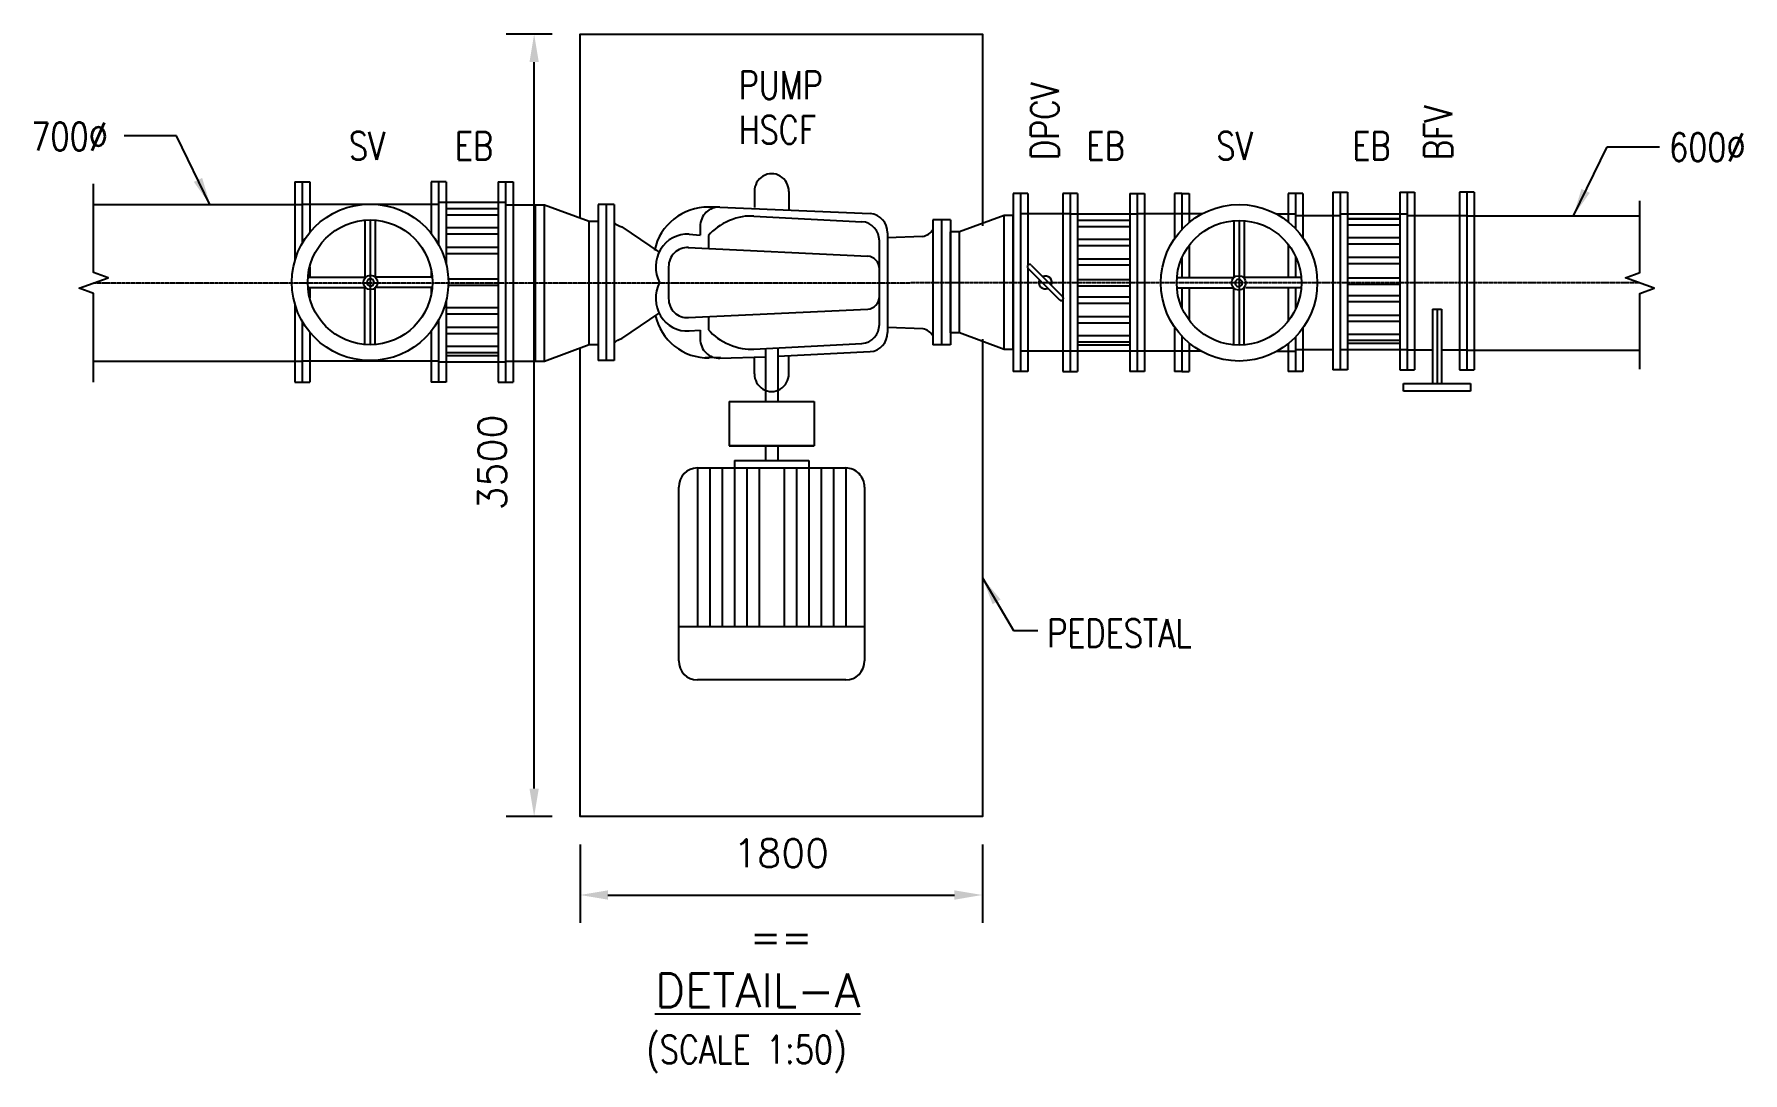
# Model space of a CAD drawing. Header units: millimetres. Extents: x -7644 to 230040, y 17031 to 222323.
# Drawn here: x 8703 to 16346, y 18037 to 22684 of the extents above; entities that cross this region are included whole.
import ezdxf

# ---------------------------------------------------------------- set-up
doc = ezdxf.new("R2010")
doc.units = ezdxf.units.MM
doc.header["$LTSCALE"] = 4
doc.header["$MEASUREMENT"] = 0
doc.header["$PDMODE"] = 34
doc.linetypes.add('CENTER', pattern=[2, 1.25, -0.25, 0.25, -0.25])
doc.layers.get('0').update_dxf_attribs({"color": 8})
for name, color, linetype in [('DIM', 8, 'Continuous'), ('DIM LAYER', 8, 'Continuous'), ('MOTOR', 252, 'Continuous'), ('PIPE LINE(MOTOR)', 142, 'Continuous'), ('RCC WALL', 7, 'Continuous'), ('txt-1', 7, 'Continuous'), ('txt-2', 7, 'Continuous')]:
    doc.layers.add(name, color=color, linetype=linetype)
doc.styles.add('ROMANS', font='ROMANS')
doc.dimstyles.new('1-75N', dxfattribs={"dimscale": 75, "dimtxt": 5, "dimasz": 5, "dimexe": 1.25, "dimexo": 1.25, "dimgap": 1.25, "dimtad": 1, "dimdec": 0, "dimdsep": 46, "dimtxsty": 'ROMANS', "dimcen": 1, "dimclrd": 8, "dimclre": 8, "dimclrt": 5, "dimadec": 0, "dimazin": 0, "dimtfac": 1, "dimtdec": 0, "dimtmove": 0, "dimatfit": 3, "dimfxl": 1, "dimarcsym": 0})

# ---------------------------------------------------------------- blocks, each defined once
blk = doc.blocks.new('*D134')
at = {"layer": 'DEFPOINTS', "color": 0, "transparency": 16777216}
for p in [(11144.8, 19184.1, 0), (12944.8, 19184.1, 0), (12944.8, 18832.7)]:
    blk.add_point(p, dxfattribs=at)
at = {"layer": 'DIM', "color": 8, "lineweight": -2, "transparency": 16777216}
for p, q in [((11144.8, 19059.1), (11144.8, 18707.7)), ((12944.8, 19059.1), (12944.8, 18707.7)), ((11269.8, 18832.7), (12819.8, 18832.7))]:
    blk.add_line(p, q, dxfattribs=at)
at = {"layer": 'DIM', "color": 8, "transparency": 16777216}
for points in [[(11269.8, 18853.5), (11269.8, 18811.8), (11144.8, 18832.7)], [(12819.8, 18853.5), (12819.8, 18811.8), (12944.8, 18832.7)]]:
    blk.add_solid(points, dxfattribs=at)
at = {"layer": 'DIM', "color": 5, "transparency": 16777216, "char_height": 125, "attachment_point": 5, "style": 'ROMANS'}
for s, insert in [('1800', (12044.8, 19020.2)), ('==', (12044.8, 18645.2))]:
    blk.add_mtext(s, dxfattribs=dict(at, insert=insert))
blk = doc.blocks.new('*D135')
at = {"layer": 'DEFPOINTS', "color": 0, "transparency": 16777216}
for p in [(10939.6, 22684.1), (11144.8, 22684.1, 0), (11144.8, 19184.1, 0)]:
    blk.add_point(p, dxfattribs=at)
at = {"layer": 'DIM', "color": 8, "lineweight": -2, "transparency": 16777216}
for p, q in [((11019.8, 22684.1), (10814.6, 22684.1)), ((10939.6, 19309.1), (10939.6, 22559.1)), ((11019.8, 19184.1), (10814.6, 19184.1))]:
    blk.add_line(p, q, dxfattribs=at)
at = {"layer": 'DIM', "color": 8, "transparency": 16777216}
for points in [[(10918.7, 22559.1), (10960.4, 22559.1), (10939.6, 22684.1)], [(10918.7, 19309.1), (10960.4, 19309.1), (10939.6, 19184.1)]]:
    blk.add_solid(points, dxfattribs=at)
at = {"layer": 'DIM', "color": 5, "transparency": 16777216, "insert": (10752.1, 20767.6), "char_height": 125, "attachment_point": 5, "rotation": 90, "style": 'ROMANS'}
blk.add_mtext('3500', dxfattribs=at)

msp = doc.modelspace()

# ---------------------------------------------------------------- linework, layer by layer
at = {"color": 8, "linetype": 'CENTER', "elevation": 0}
msp.add_lwpolyline([(15885.7, 21571), (9756.5, 21570.7)], dxfattribs=at)
at = {"layer": 'DIM LAYER', "color": 8, "linetype": 'CENTER', "elevation": 0}
msp.add_lwpolyline([(9756.5, 21570.7), (8969.3, 21570.7)], dxfattribs=at)
at = {"layer": 'MOTOR'}
for p, q in [((9869.4, 22023.2, 0), (9935.7, 22023.2, 0)), ((9869.4, 22023.2, 0), (9869.4, 21670.1, 0)), ((9902.5, 22023.2, 0), (9902.5, 21748.4, 0)), ((9935.7, 22023.2, 0), (9935.7, 21796.3, 0)), ((10545.7, 22023.2, 0), (10479.4, 22023.2, 0)), ((10479.4, 22023.2, 0), (10479.4, 21792.2, 0)), ((10512.5, 22023.2, 0), (10512.5, 21742.5, 0)), ((10545.7, 22023.2, 0), (10545.7, 21657.5, 0)), ((10779, 22023.2, 0), (10845.3, 22023.2, 0)), ((10779, 22023.2, 0), (10779, 21127.1, 0)), ((10812.2, 22023.2, 0), (10812.2, 21127.1, 0)), ((10845.3, 22023.2, 0), (10845.3, 21127.1, 0)), ((11924.6, 21979.8, 0), (11924.6, 21907.9, 0)), ((12079.2, 21979.8, 0), (12079.2, 21897.5, 0)), ((13148.7, 21971.2, 0), (13082.4, 21971.2, 0)), ((13082.4, 21971.2, 0), (13082.4, 21175.1, 0)), ((13115.5, 21971.2, 0), (13115.5, 21175.1, 0)), ((13148.7, 21971.2, 0), (13148.7, 21650.8, 0)), ((13337.5, 21971.2, 0), (13304.4, 21971.2, 0)), ((13304.4, 21971.2, 0), (13304.4, 21509.4, 0)), ((13337.5, 21971.2, 0), (13337.5, 21175.1, 0)), ((13370.7, 21971.2, 0), (13337.5, 21971.2, 0)), ((13337.5, 21971.2, 0), (13337.5, 21509.4, 0)), ((13370.7, 21971.2, 0), (13370.7, 21175.1, 0)), ((13604, 21971.2, 0), (13637.2, 21971.2, 0)), ((13604, 21971.2, 0), (13604, 21175.1, 0)), ((13637.2, 21971.2, 0), (13670.3, 21971.2, 0)), ((13637.2, 21971.2, 0), (13637.2, 21175.1, 0)), ((13637.2, 21971.2, 0), (13637.2, 21509.4, 0)), ((13670.3, 21971.2, 0), (13670.3, 21175.1, 0)), ((13804, 21971.2, 0), (13804, 21769.5, 0)), ((13837.2, 21971.2, 0), (13804, 21971.2, 0)), ((13837.2, 21971.2, 0), (13837.2, 21810.8, 0)), ((13837.2, 21971.2, 0), (13837.2, 21810.8, 0)), ((13837.2, 21971.2, 0), (13870.3, 21971.2, 0)), ((13870.3, 21971.2, 0), (13870.3, 21842, 0)), ((14378.3, 21971.2, 0), (14312, 21971.2, 0)), ((14312, 21971.2, 0), (14312, 21844.7, 0)), ((14345.2, 21971.2, 0), (14345.2, 21814.3, 0)), ((14378.3, 21971.2, 0), (14378.3, 21774.3, 0)), ((14512.2, 21977.8, 0), (14512.2, 21181.6, 0)), ((14512.2, 21977.8, 0), (14545.3, 21977.8, 0)), ((14545.3, 21977.8, 0), (14545.3, 21181.6, 0)), ((14545.3, 21977.8, 0), (14578.5, 21977.8, 0)), ((14545.3, 21977.8, 0), (14545.3, 21181.6, 0)), ((14578.5, 21977.8, 0), (14578.5, 21181.6, 0)), ((14811.9, 21977.8, 0), (14845, 21977.8, 0)), ((14811.9, 21977.8, 0), (14811.9, 21181.6, 0)), ((14845, 21977.8, 0), (14845, 21181.6, 0)), ((14845, 21977.8, 0), (14878.2, 21977.8, 0)), ((14845, 21977.8, 0), (14845, 21181.6, 0)), ((14878.2, 21977.8, 0), (14878.2, 21181.6, 0)), ((15078.9, 21977.8, 0), (15078.9, 21181.6, 0)), ((15112, 21977.8, 0), (15078.9, 21977.8, 0)), ((15112, 21977.8, 0), (15112, 21181.6, 0)), ((15112, 21977.8, 0), (15112, 21181.6, 0)), ((15145.2, 21977.8, 0), (15112, 21977.8, 0)), ((15145.2, 21977.8, 0), (15145.2, 21181.6, 0)), ((9902.5, 21923.9, 0), (10512.5, 21923.9, 0)), ((10812.2, 21931.2, 0), (10512.5, 21931.2, 0)), ((10779, 21903.3, 0), (10545.7, 21903.3, 0)), ((10779, 21902.5, 0), (10545.7, 21902.5, 0)), ((10779, 21874.6, 0), (10545.7, 21874.6, 0)), ((10812.2, 21921.1, 0), (10945.3, 21921.1, 0)), ((10945.3, 21921.1, 0), (10986, 21921.1, 0)), ((10945.3, 21221.1, 0), (10945.3, 21921.1, 0)), ((10986, 21921.1, 0), (11186, 21847.8, 0)), ((10986, 21221.1, 0), (10986, 21921.1, 0)), ((11297.3, 21921.4, 0), (11226.1, 21921.4, 0)), ((11226.1, 21921.4, 0), (11226.1, 21223.4, 0)), ((11261.7, 21921.4, 0), (11261.7, 21223.4, 0)), ((11297.3, 21921.4, 0), (11297.3, 21223.4, 0)), ((11770.9, 21910.1, 0), (11702.7, 21910.1, 0)), ((11770.9, 21910.1, 0), (12443, 21881.1, 0)), ((11922.6, 21869.5, 0), (12406.1, 21845.1, 0)), ((13041.7, 21873.1, 0), (12841.7, 21799.8, 0)), ((13082.4, 21873.1, 0), (13041.7, 21873.1, 0)), ((13041.7, 21273.1, 0), (13041.7, 21873.1, 0)), ((13082.4, 21273.1, 0), (13082.4, 21873.1, 0)), ((13337.5, 21881, 0), (13115.5, 21881, 0)), ((13637.2, 21879.1, 0), (13337.5, 21879.1, 0)), ((13837.2, 21881, 0), (13637.2, 21881, 0)), ((13928.8, 21881, 0), (13837.2, 21881, 0)), ((14256.9, 21881, 0), (14345.2, 21881, 0)), ((14545.3, 21871.8, 0), (14345.2, 21871.8, 0)), ((14845, 21879.3, 0), (14545.3, 21879.3, 0)), ((14845, 21873.5, 0), (15112, 21873.5, 0)), ((10182.8, 21851.9, 0), (10182.8, 21595.9, 0)), ((10205.8, 21852.8, 0), (10205.8, 21294.9, 0)), ((10228.9, 21851.9, 0), (10228.9, 21595.9, 0)), ((10779, 21817.7, 0), (10545.7, 21817.7, 0)), ((10779, 21789.8, 0), (10545.7, 21789.8, 0)), ((11186, 21847.8, 0), (11226, 21847.8, 0)), ((11186, 21296, 0), (11186, 21847.8, 0)), ((11332.5, 21821.8, 0), (11498.6, 21708.5, 0)), ((11633.1, 21788.6, 0), (11682.5, 21785.3, 0)), ((11682.5, 21824.3, 0), (11682.5, 21785.3, 0)), ((11719.6, 21783.5, 0), (11719.6, 21723, 0)), ((12520.7, 21795.3, 0), (12520.7, 21349.5, 0)), ((12801.7, 21853.3, 0), (12722.5, 21853.3, 0)), ((12722.5, 21853.3, 0), (12722.5, 21293.8, 0)), ((12762.1, 21853.3, 0), (12762.1, 21293.8, 0)), ((12801.7, 21853.3, 0), (12801.7, 21293.8, 0)), ((12841.7, 21799.8, 0), (12801.7, 21799.8, 0)), ((12801.7, 21347.9, 0), (12801.7, 21799.8, 0)), ((12841.7, 21347.9, 0), (12841.7, 21799.8, 0)), ((13604, 21851.2, 0), (13370.7, 21851.2, 0)), ((13604, 21850.4, 0), (13370.7, 21850.4, 0)), ((13604, 21822.5, 0), (13370.7, 21822.5, 0)), ((14069.8, 21849.9, 0), (14069.8, 21593.9, 0)), ((14092.9, 21850.8, 0), (14092.9, 21292.9, 0)), ((14115.9, 21849.9, 0), (14115.9, 21593.9, 0)), ((14811.9, 21857.8, 0), (14578.5, 21857.8, 0)), ((14811.9, 21857, 0), (14578.5, 21857, 0)), ((14811.9, 21829.1, 0), (14578.5, 21829.1, 0)), ((10779, 21729.9, 0), (10545.7, 21729.9, 0)), ((11629.3, 21729, 0), (12432, 21691.3, 0)), ((12483.8, 21385.6, 0), (12483.8, 21759.3, 0)), ((12677.1, 21779.3, 0), (12520.7, 21772.4, 0)), ((13604, 21765.6, 0), (13370.7, 21765.6, 0)), ((13604, 21737.8, 0), (13370.7, 21737.8, 0)), ((13870.3, 21740.1, 0), (13870.3, 21594.9, 0)), ((14312, 21744.4, 0), (14312, 21594.9, 0)), ((14811.9, 21772.2, 0), (14578.5, 21772.2, 0)), ((14811.9, 21744.3, 0), (14578.5, 21744.3, 0)), ((9935.7, 21643.3, 0), (9935.7, 21596.9, 0)), ((10779, 21702, 0), (10545.7, 21702, 0)), ((11540.9, 21643.2, 0), (11540.9, 21501.7, 0)), ((13148.7, 21636.8, 0), (13148.7, 21175.1, 0)), ((13148.7, 21636.8, 0), (13290.2, 21495.3, 0)), ((13162.9, 21650.9, 0), (13304.3, 21509.5, 0)), ((13604, 21677.8, 0), (13370.7, 21677.8, 0)), ((13604, 21649.9, 0), (13370.7, 21649.9, 0)), ((13837.2, 21683.4, 0), (13837.2, 21594.9, 0)), ((14345.2, 21690.8, 0), (14345.2, 21594.9, 0)), ((14811.9, 21684.4, 0), (14578.5, 21684.4, 0)), ((14811.9, 21656.5, 0), (14578.5, 21656.5, 0)), ((9927.8, 21596.9, 0), (10183.8, 21596.9, 0)), ((10483.9, 21596.9, 0), (10227.9, 21596.9, 0)), ((10479.4, 21628.7, 0), (10479.4, 21596.9, 0)), ((10479.4, 21628.7, 0), (10479.4, 21596.9, 0)), ((10779, 21559.4, 0), (10555.5, 21559.4, 0)), ((10779, 21587.3, 0), (10555.6, 21587.3, 0)), ((13604, 21585.3, 0), (13370.7, 21585.3, 0)), ((13604, 21557.4, 0), (13370.7, 21557.4, 0)), ((13814.8, 21594.9, 0), (14070.8, 21594.9, 0)), ((13870.3, 21626.7, 0), (13870.3, 21594.9, 0)), ((14370.9, 21594.9, 0), (14114.9, 21594.9, 0)), ((14811.9, 21591.9, 0), (14578.5, 21591.9, 0)), ((14811.9, 21564, 0), (14578.5, 21564, 0)), ((9869.4, 21477.7, 0), (9869.4, 21127.1, 0)), ((9927.8, 21550.8, 0), (10177.5, 21550.8, 0)), ((9935.7, 21550.8, 0), (9935.7, 21504.4, 0)), ((10182.8, 21295.9, 0), (10182.8, 21551.8, 0)), ((10483.9, 21550.8, 0), (10227.9, 21550.8, 0)), ((10228.9, 21295.9, 0), (10228.9, 21551.8, 0)), ((10479.4, 21550.8, 0), (10479.4, 21519, 0)), ((10545.7, 21490.2, 0), (10545.7, 21127.1, 0)), ((13304.4, 21495.4, 0), (13304.4, 21175.1, 0)), ((13337.5, 21495.4, 0), (13337.5, 21175.1, 0)), ((13604, 21507.2, 0), (13370.7, 21507.2, 0)), ((13604, 21479.3, 0), (13370.7, 21479.3, 0)), ((13637.2, 21495.4, 0), (13637.2, 21175.1, 0)), ((13814.8, 21548.8, 0), (14070.8, 21548.8, 0)), ((13837.2, 21548.8, 0), (13837.2, 21460.2, 0)), ((13870.3, 21548.8, 0), (13870.3, 21403.6, 0)), ((14069.8, 21293.8, 0), (14069.8, 21549.8, 0)), ((14115.9, 21293.8, 0), (14115.9, 21549.8, 0)), ((14370.9, 21548.8, 0), (14121.2, 21548.8, 0)), ((14312, 21548.8, 0), (14312, 21399.3, 0)), ((14345.2, 21548.8, 0), (14345.2, 21452.9, 0)), ((14811.9, 21513.8, 0), (14578.5, 21513.8, 0)), ((14811.9, 21485.9, 0), (14578.5, 21485.9, 0)), ((10512.5, 21405.3, 0), (10512.5, 21127.1, 0)), ((10779, 21459.2, 0), (10545.7, 21459.2, 0)), ((10779, 21431.3, 0), (10545.7, 21431.3, 0)), ((11332.5, 21322, 0), (11498.6, 21435.3, 0)), ((11629.3, 21415.8, 0), (12432, 21453.6, 0)), ((11719.6, 21421.9, 0), (11719.6, 21361.4, 0)), ((13604, 21419.4, 0), (13370.7, 21419.4, 0)), ((14811.9, 21425.9, 0), (14578.5, 21425.9, 0)), ((14958.5, 21454.5, 0), (14958.5, 21121.8, 0)), ((14958.5, 21454.5, 0), (14998.5, 21454.5, 0)), ((14978.5, 21454.5, 0), (14978.5, 21121.8, 0)), ((14998.5, 21454.5, 0), (14998.5, 21121.8, 0)), ((9902.5, 21399.3, 0), (9902.5, 21127.1, 0)), ((9935.7, 21351.4, 0), (9935.7, 21127.1, 0)), ((10479.4, 21355.5, 0), (10479.4, 21127.1, 0)), ((10779, 21371.4, 0), (10545.7, 21371.4, 0)), ((10779, 21343.5, 0), (10545.7, 21343.5, 0)), ((11633.1, 21356.2, 0), (11682.5, 21359.5, 0)), ((11682.5, 21359.5, 0), (11682.5, 21320.5, 0)), ((12679.5, 21365.4, 0), (12520.7, 21372.4, 0)), ((12841.7, 21347.9, 0), (12801.7, 21347.9, 0)), ((13041.7, 21273.1, 0), (12841.7, 21347.9, 0)), ((13604, 21391.5, 0), (13370.7, 21391.5, 0)), ((13604, 21334.6, 0), (13370.7, 21334.6, 0)), ((13804, 21374.2, 0), (13804, 21175.1, 0)), ((13837.2, 21332.9, 0), (13837.2, 21175.1, 0)), ((13837.2, 21332.9, 0), (13837.2, 21175.1, 0)), ((14345.2, 21329.3, 0), (14345.2, 21175.1, 0)), ((14378.3, 21369.4, 0), (14378.3, 21175.1, 0)), ((14811.9, 21398, 0), (14578.5, 21398, 0)), ((14811.9, 21341.1, 0), (14578.5, 21341.1, 0)), ((10779, 21286.6, 0), (10545.7, 21286.6, 0)), ((10779, 21258.7, 0), (10545.7, 21258.7, 0)), ((10986, 21221.1, 0), (11186, 21296, 0)), ((11186, 21296, 0), (11226, 21296, 0)), ((11922.6, 21275.3, 0), (12406.1, 21299.7, 0)), ((11974.2, 21278.8, 0), (11974.2, 21041.1, 0)), ((12029.6, 21282.5, 0), (12029.6, 21041.1, 0)), ((12029.6, 21244, 0), (12443, 21263.7, 0)), ((12801.7, 21293.8, 0), (12722.5, 21293.8, 0)), ((13082.4, 21273.1, 0), (13041.7, 21273.1, 0)), ((13337.5, 21265.3, 0), (13115.5, 21265.3, 0)), ((13637.2, 21265.3, 0), (13337.5, 21265.3, 0)), ((13604, 21306.7, 0), (13370.7, 21306.7, 0)), ((13604, 21293.2, 0), (13370.7, 21293.2, 0)), ((13837.2, 21265.3, 0), (13637.2, 21265.3, 0)), ((13924.1, 21265.3, 0), (13837.2, 21265.3, 0)), ((13870.3, 21301.7, 0), (13870.3, 21175.1, 0)), ((14261.6, 21265.3, 0), (14345.2, 21265.3, 0)), ((14312, 21299, 0), (14312, 21175.1, 0)), ((14512.2, 21271.8, 0), (14345.2, 21271.8, 0)), ((14845, 21271.8, 0), (14545.3, 21271.8, 0)), ((14811.9, 21313.2, 0), (14578.5, 21313.2, 0)), ((14811.9, 21299.7, 0), (14578.5, 21299.7, 0)), ((14845, 21271.8, 0), (14958.5, 21271.8, 0)), ((14998.5, 21271.8, 0), (15112, 21271.8, 0)), ((9902.5, 21222.8, 0), (10512.5, 21222.8, 0)), ((10812.2, 21217.3, 0), (10512.5, 21217.3, 0)), ((10779, 21245.2, 0), (10545.7, 21245.2, 0)), ((10812.2, 21221.1, 0), (10945.3, 21221.1, 0)), ((10945.3, 21221.1, 0), (10986, 21221.1, 0)), ((11297.3, 21223.4, 0), (11226.1, 21223.4, 0)), ((11773.1, 21236.9, 0), (11704.8, 21236.4, 0)), ((11770.9, 21234.7, 0), (11974.2, 21240.3, 0)), ((11924.6, 21165, 0), (11924.6, 21237, 0)), ((12079.2, 21165, 0), (12079.2, 21247.4, 0)), ((13148.7, 21175.1, 0), (13082.4, 21175.1, 0)), ((13304.4, 21175.1, 0), (13337.5, 21175.1, 0)), ((13337.5, 21175.1, 0), (13370.7, 21175.1, 0)), ((13637.2, 21175.1, 0), (13604, 21175.1, 0)), ((13670.3, 21175.1, 0), (13637.2, 21175.1, 0)), ((13837.2, 21175.1, 0), (13804, 21175.1, 0)), ((13837.2, 21175.1, 0), (13870.3, 21175.1, 0)), ((14378.3, 21175.1, 0), (14312, 21175.1, 0)), ((14545.3, 21181.6, 0), (14512.2, 21181.6, 0)), ((14578.5, 21181.6, 0), (14545.3, 21181.6, 0)), ((14811.9, 21181.6, 0), (14845, 21181.6, 0)), ((14845, 21181.6, 0), (14878.2, 21181.6, 0)), ((15078.9, 21181.6, 0), (15112, 21181.6, 0)), ((15112, 21181.6, 0), (15145.2, 21181.6, 0)), ((9869.4, 21127.1, 0), (9935.7, 21127.1, 0)), ((10545.7, 21127.1, 0), (10479.4, 21127.1, 0)), ((10779, 21127.1, 0), (10845.3, 21127.1, 0)), ((14828.5, 21086.8, 0), (14828.5, 21121.8, 0)), ((14828.5, 21121.8, 0), (14978.5, 21121.8, 0)), ((14978.5, 21121.8, 0), (15128.5, 21121.8, 0)), ((15128.5, 21121.8, 0), (15128.5, 21086.8, 0)), ((11811.6, 21041.1, 0), (11811.6, 20842.2, 0)), ((11811.6, 21041.1, 0), (12192.3, 21041.1, 0)), ((11811.6, 21041.1, 0), (12192.3, 21041.1, 0)), ((12192.3, 21041.1, 0), (12192.3, 20842.2, 0)), ((15128.5, 21086.8, 0), (14828.5, 21086.8, 0)), ((12192.3, 20842.2, 0), (11811.6, 20842.2, 0)), ((11811.6, 20842.2, 0), (12192.3, 20842.2, 0)), ((11974.2, 20842.2, 0), (11974.2, 20776.1, 0)), ((12029.6, 20842.2, 0), (12029.6, 20776.1, 0)), ((11669.7, 20743.2, 0), (11669.7, 20032.9, 0)), ((11669.7, 20743.2, 0), (12334.2, 20743.2, 0)), ((11725.1, 20743.2, 0), (11725.1, 20032.9, 0)), ((11780.4, 20743.2, 0), (11780.4, 20032.9, 0)), ((11835.8, 20776.1, 0), (12168.1, 20776.1, 0)), ((11835.8, 20776.1, 0), (11835.8, 20032.9, 0)), ((11891.2, 20743.2, 0), (11891.2, 20032.9, 0)), ((11946.6, 20743.2, 0), (11946.6, 20032.9, 0)), ((12057.3, 20743.2, 0), (12057.3, 20032.9, 0)), ((12112.7, 20743.2, 0), (12112.7, 20032.9, 0)), ((12168.1, 20776.1, 0), (12168.1, 20032.9, 0)), ((12223.4, 20743.2, 0), (12223.4, 20032.9, 0)), ((12278.8, 20743.2, 0), (12278.8, 20032.9, 0)), ((12334.2, 20743.2, 0), (12334.2, 20032.9, 0)), ((11586.6, 19880.8, 0), (11586.6, 20657.2, 0)), ((12417.3, 20657.2, 0), (12417.3, 19880.8, 0)), ((12417.3, 20032.9, 0), (11586.6, 20032.9, 0)), ((12334.2, 19794.8, 0), (11669.7, 19794.8, 0))]:
    msp.add_line(p, q, dxfattribs=at)
for centre, radius in [((10205.8, 21573.9, 0), 350), ((14092.9, 21571.8, 0), 350), ((10205.8, 21573.9, 0), 279), ((14092.9, 21571.8, 0), 279), ((10207.5, 21573.3, 0), 31.9), ((14091.2, 21571.3, 0), 31.9)]:
    msp.add_circle(centre, radius, dxfattribs=at)
for centre, radius, start, end in [((13155.8, 21643.8, 0), 10, 45, 225), ((10207.5, 21573.3, 0), 16.1, 90.00012, 270.00012), ((10207.5, 21573.3, 0), 16.1, 270.00012, 90.00012), ((13226.5, 21573.1, 0), 29.2, 155.05768, 294.94232), ((13226.5, 21573.1, 0), 29.2, 335.05768, 114.94232), ((14091.2, 21571.3, 0), 16.1, 89.99988, 269.99988), ((14091.2, 21571.3, 0), 16.1, 269.99988, 89.99988), ((13297.2, 21502.4, 0), 10, 225, 45)]:
    msp.add_arc(centre, radius, start, end, dxfattribs=at)
for centre, major_axis, ratio, start_param, end_param in [((12001.9, 21979.8, 0), (0, 80), 0.965684, 4.712389, 7.853982), ((11711.7, 21669.1, 0), (135.5, 201.2), 0.981011, 0.563564, 1.956976), ((11765.5, 21824.3, 0), (0, -86), 0.965684, 3.076865, 4.712389), ((11840.9, 21770, 0), (142, 64.7), 0.540954, 0.736058, 2.306855), ((12437.6, 21795.3, 0), (0, -86), 0.965684, 1.570796, 3.076865), ((11335.3, 21869.8, 0), (-46.5, 29.3), 0.843227, 1.255965, 2.00681), ((11624, 21643.2, 0), (0, 145.8), 0.965684, -0.064727, 2.077662), ((12400.7, 21759.3, 0), (0, -86), 0.965684, 1.570796, 3.076865), ((12676.7, 21827.4, 0), (46.5, 28), 0.855375, 4.245641, 5.302195), ((11624, 21643.2, 0), (0, -86), 0.965684, 3.076865, 4.712389), ((12428.4, 21634, 0), (0, -57.3), 0.965684, 1.570796, 3.076865), ((11624, 21501.7, 0), (0, 145.8), 0.965684, 1.06393, 3.20632), ((11624, 21501.7, 0), (0, 86), 0.965684, 1.570796, 3.20632), ((12428.4, 21510.8, 0), (0, -57.3), 0.965684, 0.064727, 1.570796), ((12428.4, 21510.8, 0), (0, -57.3), 0.965684, 0.064727, 1.570796), ((11712.4, 21477.5, 0), (57, -234.6), 0.979062, -1.600219, -0.198408), ((11840.9, 21374.9, 0), (142, -64.7), 0.540954, 3.97633, 5.547127), ((12400.7, 21385.6, 0), (0, -86), 0.965684, 0.064727, 1.570796), ((12437.6, 21349.5, 0), (0, 86), 0.965684, 3.20632, 4.712389), ((12676.7, 21317.5, 0), (46.5, -29.3), 0.843227, 1.00779, 2.00681), ((11765.5, 21320.5, 0), (0, 86), 0.965684, 1.570796, 3.20632), ((12001.9, 21165, 0), (0, -80), 0.965684, 4.712389, 7.853982), ((11669.7, 20657.2, 0), (0, -86), 0.965684, 3.141593, 4.712389), ((12334.2, 20657.2, 0), (0, -86), 0.965684, 1.570796, 3.141593), ((11669.7, 19880.8, 0), (0, -86), 0.965684, 4.712389, 6.283185), ((12334.2, 19880.8, 0), (0, 86), 0.965684, 3.141593, 4.712389)]:
    msp.add_ellipse(centre, major_axis=major_axis, ratio=ratio, start_param=start_param, end_param=end_param, dxfattribs=at)
at = {"layer": 'MOTOR', "extrusion": (0, 0, -1)}
msp.add_ellipse((11335.3, 21274, 0), major_axis=(-46.5, -29.3), ratio=0.843227, start_param=1.255965, end_param=2.00681, dxfattribs=at)
at = {"layer": 'PIPE LINE(MOTOR)'}
for p, q in [((9902.5, 21920.1, 0), (8969.3, 21920.1, 0)), ((9902.5, 21220.2, 0), (8969.3, 21220.2, 0))]:
    msp.add_line(p, q, dxfattribs=at)
at = {"layer": 'PIPE LINE(MOTOR)', "elevation": 0}
for points in [[(8969.3, 21126.9), (8969.3, 21523.8), (8904.9, 21547.2), (9033.7, 21594.1), (8969.3, 21617.6), (8969.3, 22014.5)], [(15885.7, 21184.9), (15885.7, 21524.1), (15950.1, 21547.5), (15821.3, 21594.4), (15885.7, 21617.9), (15885.7, 21937.9)], [(15112, 21870.7), (15885.7, 21870.7)], [(15112, 21270.7), (15885.7, 21270.8)]]:
    msp.add_lwpolyline(points, dxfattribs=at)
at = {"layer": 'RCC WALL'}
for points in [[(11144.8, 21862.9), (11144.8, 22684.1), (12944.8, 22684.1), (12944.8, 21827.1)], [(12944.8, 21320.1), (12944.8, 19184.1), (11144.8, 19184.1), (11144.8, 21280.5)]]:
    msp.add_lwpolyline(points, dxfattribs=at)

# ---------------------------------------------------------------- texts
at = {"layer": 'txt-1', "style": 'ROMANS'}
msp.add_text('%%UDETAIL-A', height=150, dxfattribs=at).set_placement((11479.9, 18330.8, 0))
at = {"layer": 'txt-2', "style": 'ROMANS', "width": 0.8}
for s, rotation, p in [('PUMP', 0, (11853.8, 22393.1, 0)), ('DPCV', 90, (13286.9, 22121.9, 0)), ('HSCF', 0, (11853.8, 22193.9, 0)), ('BFV', 90, (15046.1, 22121.9, 0)), ('700%%C', 0, (8690.3, 22164.1, 0)), ('SV', 0, (10110.6, 22121.9, 0)), ('EB', 0, (10584.6, 22121.9, 0)), ('EB', 0, (13409.6, 22121.9, 0)), ('SV', 0, (13990.9, 22121.9, 0)), ('EB', 0, (14598.8, 22121.9, 0)), ('600%%C', 0, (16016.2, 22116.2, 0)), ('PEDESTAL', 0, (13234.1, 19941.9, 0))]:
    msp.add_text(s, height=125, rotation=rotation, dxfattribs=at).set_placement(p)
msp.add_text('(SCALE 1:50)', height=125, dxfattribs=at).set_placement((11441.2, 18078.8, 0))

# ---------------------------------------------------------------- dimensions: what is measured, and where the dimension line sits
at = {"layer": 'DIM', "color": 5}
dim = msp.add_linear_dim(base=(10939.6, 22684.1, 0), p1=(11144.8, 19184.1), p2=(11144.8, 22684.1), angle=90, dimstyle='1-75N', override={"dimscale": 100, "dimtxt": 1.25, "dimasz": 1.25, "dimtmove": 1}, dxfattribs=at)
dim.commit()
dim.dimension.update_dxf_attribs({"geometry": '*D135', "text_midpoint": (10939.6, 20767.6, 0), "dimtype": 160})
dim = msp.add_linear_dim(base=(12944.8, 18832.7, 0), p1=(11144.8, 19184.1), p2=(12944.8, 19184.1), text='<>\\X==', dimstyle='1-75N', override={"dimscale": 100, "dimtxt": 1.25, "dimasz": 1.25, "dimtmove": 1}, dxfattribs=at)
dim.commit()
dim.dimension.update_dxf_attribs({"geometry": '*D134', "text_midpoint": (12044.8, 18832.7, 0)})

# ---------------------------------------------------------------- leaders
at = {"layer": 'DIM'}
for points in [[(9490.9, 21919.6, 0), (9340, 22228.9, 0), (9105.2, 22228.9, 0)], [(15588.1, 21870.7, 0), (15738.9, 22180, 0), (15973.8, 22180, 0)], [(12944.8, 20252.1), (13083.3, 20016.3), (13192.7, 20016.3)]]:
    msp.add_leader(points, dimstyle='1-75N', override={"dimscale": 100, "dimasz": 1.25, "dimtad": 0}, dxfattribs=at)

doc.saveas('drawing.dxf')
